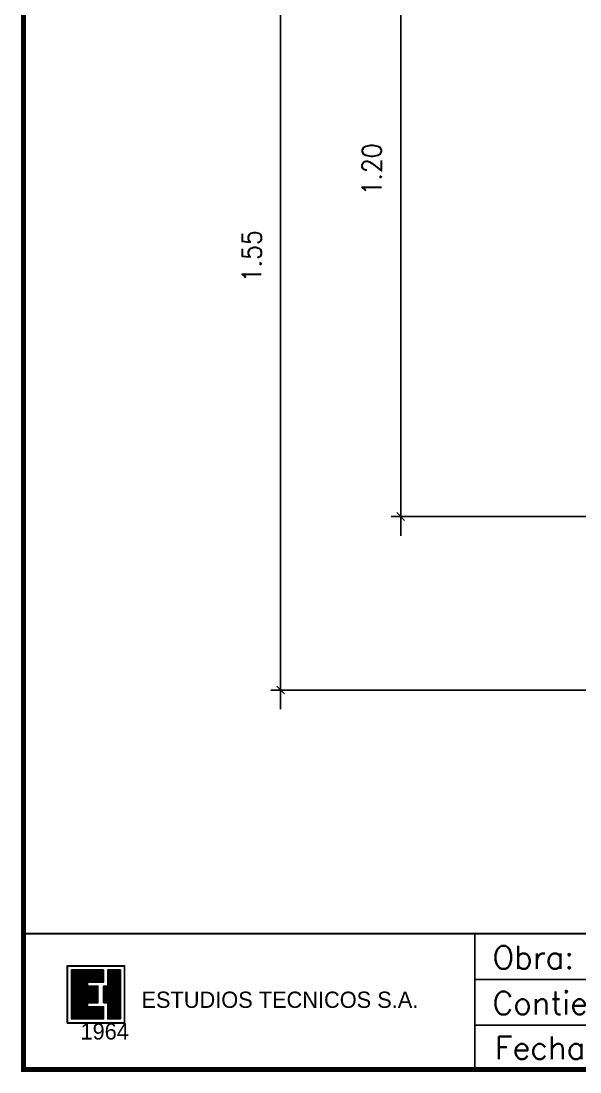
# Model space of a CAD drawing. Extents: x 2 to 26, y 2 to 19.6.
# Drawn here: x 1.98 to 7.77, y 1.97 to 12.88 of the extents above; entities that cross this region are included whole.
import ezdxf
from ezdxf.enums import TextEntityAlignment as Align

# ---------------------------------------------------------------- set-up
doc = ezdxf.new("R2010")
doc.units = 0
doc.header["$MEASUREMENT"] = 0
doc.layers.get('0').update_dxf_attribs({"linetype": 'CONTINUOUS'})
doc.layers.get('DEFPOINTS').update_dxf_attribs({"linetype": 'CONTINUOUS'})
doc.layers.add('COTAS', color=7, linetype='CONTINUOUS')
doc.layers.add('SELLO', color=7, linetype='CONTINUOUS')
doc.styles.add('100', font='romans.shx', dxfattribs={"height": 0.25})
doc.styles.add('COTAS', font='romans', dxfattribs={"width": 0.9})
doc.styles.add('ROMANTIC', font='ROM_____.PFB', dxfattribs={"height": 0.120514})
doc.dimstyles.get("Standard").update_dxf_attribs({"dimtxt": 0.18, "dimasz": 0.18, "dimexe": 0.18, "dimexo": 0.0625, "dimgap": 0.09, "dimtad": 0, "dimtih": 1, "dimtoh": 1, "dimzin": 0, "dimtxsty": 'COTAS', "dimcen": 0.09, "dimazin": 3, "dimtfac": 1, "dimtofl": 0, "dimtmove": 0, "dimatfit": 3, "dimtolj": 1, "dimtzin": 4})

# ---------------------------------------------------------------- blocks, each defined once
blk = doc.blocks.new('*D8')
at = {"color": 0, "linetype": 'BYBLOCK'}
for p, q in [((4.667, 15.137), (4.667, 5.737)), ((9.572, 14.937), (4.567, 14.937)), ((4.707, 14.897), (4.627, 14.977)), ((9.572, 5.937), (4.567, 5.937)), ((4.707, 5.897), (4.627, 5.977))]:
    blk.add_line(p, q, dxfattribs=at)
at = {"layer": 'DEFPOINTS', "color": 0, "linetype": 'BYBLOCK'}
for p in [(9.872, 14.937), (4.667, 5.937), (9.872, 5.937)]:
    blk.add_point(p, dxfattribs=at)
at = {"color": 0, "linetype": 'BYBLOCK', "style": 'COTAS', "width": 0.9}
blk.add_text('1.55', height=0.2, rotation=90, dxfattribs=at).set_placement((4.467, 10.437), align=Align.CENTER)
blk = doc.blocks.new('*D9')
at = {"color": 0, "linetype": 'BYBLOCK'}
for p, q in [((5.912, 15.137), (5.912, 7.537)), ((9.572, 14.937), (5.812, 14.937)), ((5.952, 14.897), (5.872, 14.977)), ((5.952, 7.697), (5.872, 7.777)), ((9.572, 7.737), (5.812, 7.737))]:
    blk.add_line(p, q, dxfattribs=at)
at = {"layer": 'DEFPOINTS', "color": 0, "linetype": 'BYBLOCK'}
for p in [(9.872, 14.937), (5.912, 7.737), (9.872, 7.737)]:
    blk.add_point(p, dxfattribs=at)
at = {"color": 0, "linetype": 'BYBLOCK', "style": 'COTAS', "width": 0.9}
blk.add_text('1.20', height=0.2, rotation=90, dxfattribs=at).set_placement((5.712, 11.337), align=Align.CENTER)
blk = doc.blocks.new('*X21')
at = {"color": 0}
for p, q in [((3.685, 2.827), (4.102, 3.244)), ((3.685, 2.832), (4.097, 3.244)), ((3.685, 2.836), (4.093, 3.244)), ((3.685, 2.84), (4.088, 3.244)), ((3.685, 2.845), (4.084, 3.244)), ((3.685, 2.849), (4.079, 3.244)), ((3.685, 2.854), (4.075, 3.244)), ((3.685, 2.858), (4.07, 3.244)), ((3.685, 2.863), (4.066, 3.244)), ((3.685, 2.867), (4.061, 3.244)), ((3.685, 2.872), (4.057, 3.244)), ((3.685, 2.876), (4.052, 3.244)), ((3.685, 2.881), (4.048, 3.244)), ((3.685, 2.885), (4.043, 3.244)), ((3.685, 2.89), (4.039, 3.244)), ((3.685, 2.894), (4.034, 3.244)), ((3.685, 2.899), (4.03, 3.244)), ((3.685, 2.903), (4.025, 3.244)), ((3.685, 2.908), (4.021, 3.244)), ((3.685, 2.912), (4.016, 3.244)), ((3.685, 2.917), (4.012, 3.244)), ((3.685, 2.921), (4.007, 3.244)), ((3.685, 2.926), (4.003, 3.244)), ((3.685, 2.93), (3.998, 3.244)), ((3.685, 2.935), (3.994, 3.244)), ((3.685, 2.939), (3.989, 3.244)), ((3.685, 2.944), (3.985, 3.244)), ((3.685, 2.948), (3.98, 3.244)), ((3.685, 2.953), (3.976, 3.244)), ((3.685, 2.957), (3.971, 3.244)), ((3.685, 2.962), (3.967, 3.244)), ((3.685, 2.966), (3.962, 3.244)), ((3.685, 2.971), (3.958, 3.244)), ((3.685, 2.975), (3.953, 3.244)), ((3.685, 2.98), (3.949, 3.244)), ((3.685, 2.984), (3.944, 3.244)), ((3.685, 2.989), (3.94, 3.244)), ((3.685, 2.993), (3.935, 3.244)), ((3.685, 2.998), (3.931, 3.244)), ((3.685, 3.002), (3.926, 3.244)), ((3.685, 3.007), (3.922, 3.244)), ((3.685, 3.011), (3.917, 3.244)), ((3.685, 3.016), (3.913, 3.244)), ((3.685, 3.02), (3.909, 3.244)), ((3.685, 3.025), (3.904, 3.244)), ((3.685, 3.029), (3.9, 3.244)), ((3.685, 3.034), (3.895, 3.244)), ((3.685, 3.038), (3.891, 3.244)), ((3.685, 3.043), (3.886, 3.244)), ((3.685, 3.047), (3.882, 3.244)), ((3.685, 3.052), (3.877, 3.244)), ((3.685, 3.056), (3.873, 3.244)), ((3.685, 3.061), (3.868, 3.244)), ((3.685, 3.065), (3.864, 3.244)), ((3.685, 3.069), (3.859, 3.244)), ((3.685, 3.074), (3.855, 3.244)), ((3.685, 3.078), (3.85, 3.244)), ((3.685, 3.083), (3.846, 3.244)), ((3.685, 3.087), (3.841, 3.244)), ((3.685, 3.092), (3.837, 3.244)), ((3.685, 3.096), (3.832, 3.244)), ((3.685, 3.101), (3.828, 3.244)), ((3.685, 3.105), (3.823, 3.244)), ((3.685, 3.11), (3.819, 3.244)), ((3.685, 3.114), (3.814, 3.244)), ((3.685, 3.119), (3.81, 3.244)), ((3.685, 3.123), (3.805, 3.244)), ((3.685, 3.128), (3.801, 3.244)), ((3.685, 3.132), (3.796, 3.244)), ((3.685, 3.137), (3.792, 3.244)), ((3.685, 3.141), (3.787, 3.244)), ((3.685, 3.146), (3.783, 3.244)), ((3.685, 3.15), (3.778, 3.244)), ((3.685, 3.155), (3.774, 3.244)), ((3.685, 3.159), (3.769, 3.244)), ((3.685, 3.164), (3.765, 3.244)), ((3.685, 3.168), (3.76, 3.244)), ((3.685, 3.173), (3.756, 3.244)), ((3.685, 3.177), (3.751, 3.244)), ((3.685, 3.182), (3.747, 3.244)), ((3.685, 3.186), (3.742, 3.244)), ((3.685, 3.191), (3.738, 3.244)), ((3.685, 3.195), (3.733, 3.244)), ((3.685, 3.2), (3.729, 3.244)), ((3.685, 3.204), (3.724, 3.244)), ((3.685, 3.209), (3.72, 3.244)), ((3.685, 3.213), (3.715, 3.244)), ((3.685, 3.218), (3.711, 3.244)), ((3.685, 3.222), (3.706, 3.244)), ((3.685, 3.227), (3.702, 3.244)), ((3.685, 3.231), (3.697, 3.244)), ((3.685, 3.236), (3.693, 3.244)), ((3.685, 3.24), (3.688, 3.244)), ((3.926, 3.064), (4.106, 3.244)), ((3.93, 3.064), (4.111, 3.244)), ((3.935, 3.064), (4.115, 3.244)), ((3.939, 3.064), (4.12, 3.244)), ((3.944, 3.064), (4.124, 3.244)), ((3.948, 3.064), (4.129, 3.244)), ((3.953, 3.064), (4.133, 3.244)), ((3.957, 3.064), (4.137, 3.244)), ((3.962, 3.064), (4.142, 3.244)), ((3.966, 3.064), (4.146, 3.244)), ((3.971, 3.064), (4.151, 3.244)), ((3.975, 3.064), (4.155, 3.244)), ((3.98, 3.064), (4.16, 3.244)), ((3.984, 3.064), (4.161, 3.241)), ((3.989, 3.064), (4.161, 3.236)), ((3.993, 3.064), (4.161, 3.232)), ((3.998, 3.064), (4.161, 3.227)), ((4.002, 3.064), (4.161, 3.223)), ((4.007, 3.064), (4.161, 3.218)), ((4.011, 3.064), (4.161, 3.214)), ((4.016, 3.064), (4.161, 3.209)), ((4.02, 3.064), (4.161, 3.205)), ((4.025, 3.064), (4.161, 3.2)), ((4.029, 3.064), (4.161, 3.196)), ((4.034, 3.064), (4.161, 3.191)), ((4.038, 3.064), (4.161, 3.187)), ((4.042, 3.064), (4.161, 3.182)), ((4.047, 3.064), (4.161, 3.178)), ((4.051, 3.064), (4.161, 3.173)), ((4.056, 3.064), (4.161, 3.169)), ((4.06, 3.064), (4.161, 3.164)), ((4.065, 3.064), (4.161, 3.16)), ((4.069, 3.064), (4.161, 3.155)), ((4.074, 3.064), (4.161, 3.151)), ((4.078, 3.064), (4.161, 3.147)), ((4.083, 3.064), (4.161, 3.142)), ((4.087, 3.064), (4.161, 3.138)), ((4.092, 3.064), (4.161, 3.133)), ((4.096, 3.064), (4.161, 3.129)), ((4.101, 3.064), (4.161, 3.124)), ((4.105, 3.064), (4.161, 3.12)), ((4.11, 3.064), (4.161, 3.115)), ((3.685, 2.823), (3.925, 3.063)), ((3.685, 2.818), (3.925, 3.058)), ((3.685, 2.814), (3.925, 3.054)), ((3.685, 2.809), (3.925, 3.049)), ((3.685, 2.805), (3.925, 3.045)), ((3.685, 2.8), (3.925, 3.04)), ((3.685, 2.796), (3.925, 3.036)), ((3.685, 2.791), (3.925, 3.031)), ((3.685, 2.787), (3.925, 3.027)), ((3.685, 2.782), (3.925, 3.022)), ((3.685, 2.778), (3.925, 3.018)), ((3.685, 2.773), (3.925, 3.013)), ((3.685, 2.769), (3.925, 3.009)), ((3.685, 2.643), (4.045, 3.004)), ((3.685, 2.647), (4.041, 3.004)), ((3.685, 2.652), (4.036, 3.004)), ((3.685, 2.656), (4.032, 3.004)), ((3.685, 2.661), (4.027, 3.004)), ((3.685, 2.665), (4.023, 3.004)), ((3.685, 2.67), (4.018, 3.004)), ((3.685, 2.674), (4.014, 3.004)), ((3.685, 2.679), (4.009, 3.004)), ((3.685, 2.683), (4.005, 3.004)), ((3.685, 2.688), (4, 3.004)), ((3.685, 2.692), (3.996, 3.004)), ((3.685, 2.697), (3.991, 3.004)), ((3.685, 2.701), (3.987, 3.004)), ((3.685, 2.706), (3.982, 3.004)), ((3.685, 2.71), (3.978, 3.004)), ((3.685, 2.715), (3.974, 3.004)), ((3.685, 2.719), (3.969, 3.004)), ((3.685, 2.724), (3.965, 3.004)), ((3.685, 2.728), (3.96, 3.004)), ((3.685, 2.733), (3.956, 3.004)), ((3.685, 2.737), (3.951, 3.004)), ((3.685, 2.742), (3.947, 3.004)), ((3.685, 2.746), (3.942, 3.004)), ((3.685, 2.751), (3.938, 3.004)), ((3.685, 2.755), (3.933, 3.004)), ((3.685, 2.76), (3.929, 3.004)), ((3.685, 2.764), (3.925, 3.004)), ((3.685, 2.638), (4.05, 3.004)), ((3.685, 2.634), (4.054, 3.004)), ((3.685, 2.629), (4.059, 3.004)), ((3.685, 2.625), (4.063, 3.004)), ((3.685, 2.62), (4.068, 3.004)), ((3.685, 2.616), (4.072, 3.004)), ((3.685, 2.611), (4.077, 3.004)), ((3.685, 2.607), (4.078, 3)), ((3.685, 2.603), (4.078, 2.996)), ((3.685, 2.598), (4.078, 2.991)), ((3.685, 2.594), (4.078, 2.987)), ((3.685, 2.589), (4.078, 2.982)), ((3.685, 2.585), (4.078, 2.978)), ((3.685, 2.58), (4.078, 2.973)), ((3.685, 2.576), (4.078, 2.969)), ((3.685, 2.571), (4.078, 2.964)), ((3.685, 2.567), (4.078, 2.96)), ((4.114, 3.064), (4.161, 3.111)), ((4.119, 3.064), (4.161, 3.106)), ((4.123, 3.064), (4.161, 3.102)), ((4.128, 3.064), (4.161, 3.097)), ((4.132, 3.064), (4.161, 3.093)), ((4.137, 3.064), (4.161, 3.088)), ((4.141, 3.064), (4.161, 3.084)), ((4.146, 3.064), (4.161, 3.079)), ((4.15, 3.064), (4.161, 3.075)), ((4.155, 3.064), (4.161, 3.07)), ((4.159, 3.064), (4.161, 3.066)), ((3.685, 2.562), (4.078, 2.955)), ((3.685, 2.558), (4.078, 2.951)), ((3.685, 2.553), (4.078, 2.946)), ((3.685, 2.549), (4.078, 2.942)), ((3.685, 2.544), (4.078, 2.937)), ((3.685, 2.54), (4.078, 2.933)), ((3.685, 2.535), (4.078, 2.928)), ((3.685, 2.531), (4.078, 2.924)), ((3.685, 2.526), (4.078, 2.919)), ((3.685, 2.522), (4.078, 2.915)), ((3.925, 2.758), (4.078, 2.91)), ((3.93, 2.758), (4.078, 2.906)), ((3.934, 2.758), (4.078, 2.901)), ((3.939, 2.758), (4.078, 2.897)), ((3.943, 2.758), (4.078, 2.892)), ((3.948, 2.758), (4.078, 2.888)), ((3.952, 2.758), (4.078, 2.883)), ((3.957, 2.758), (4.078, 2.879)), ((3.961, 2.758), (4.078, 2.874)), ((3.966, 2.758), (4.078, 2.87)), ((3.97, 2.758), (4.078, 2.865)), ((3.975, 2.758), (4.078, 2.861)), ((3.979, 2.758), (4.078, 2.856)), ((3.984, 2.758), (4.078, 2.852)), ((3.988, 2.758), (4.078, 2.847)), ((3.993, 2.758), (4.078, 2.843)), ((3.997, 2.758), (4.078, 2.838)), ((4.002, 2.758), (4.078, 2.834)), ((4.006, 2.758), (4.078, 2.83)), ((4.011, 2.758), (4.078, 2.825)), ((4.015, 2.758), (4.078, 2.821)), ((4.02, 2.758), (4.078, 2.816)), ((4.024, 2.758), (4.078, 2.812)), ((4.029, 2.758), (4.078, 2.807)), ((3.685, 2.518), (3.925, 2.757)), ((3.69, 2.518), (3.925, 2.753)), ((3.694, 2.518), (3.925, 2.748)), ((3.699, 2.518), (3.925, 2.744)), ((3.703, 2.518), (3.925, 2.74)), ((3.708, 2.518), (3.925, 2.735)), ((3.712, 2.518), (3.925, 2.731)), ((3.717, 2.518), (3.925, 2.726)), ((3.721, 2.518), (3.925, 2.722)), ((3.726, 2.518), (3.925, 2.717)), ((3.73, 2.518), (3.925, 2.713)), ((3.735, 2.518), (3.925, 2.708)), ((3.739, 2.518), (3.925, 2.704)), ((3.744, 2.518), (3.925, 2.699)), ((3.748, 2.518), (3.928, 2.698)), ((3.752, 2.518), (3.933, 2.698)), ((3.757, 2.518), (3.937, 2.698)), ((3.761, 2.518), (3.942, 2.698)), ((3.766, 2.518), (3.946, 2.698)), ((3.77, 2.518), (3.951, 2.698)), ((3.775, 2.518), (3.955, 2.698)), ((3.779, 2.518), (3.96, 2.698)), ((3.784, 2.518), (3.964, 2.698)), ((3.788, 2.518), (3.969, 2.698)), ((3.793, 2.518), (3.973, 2.698)), ((3.797, 2.518), (3.978, 2.698)), ((3.802, 2.518), (3.982, 2.698)), ((3.806, 2.518), (3.987, 2.698)), ((3.811, 2.518), (3.991, 2.698)), ((3.815, 2.518), (3.996, 2.698)), ((3.82, 2.518), (4, 2.698)), ((3.824, 2.518), (4.005, 2.698)), ((3.829, 2.518), (4.009, 2.698)), ((3.833, 2.518), (4.014, 2.698)), ((3.838, 2.518), (4.018, 2.698)), ((3.842, 2.518), (4.023, 2.698)), ((3.847, 2.518), (4.027, 2.698)), ((3.851, 2.518), (4.032, 2.698)), ((3.856, 2.518), (4.036, 2.698)), ((3.86, 2.518), (4.041, 2.698)), ((3.865, 2.518), (4.045, 2.698)), ((3.869, 2.518), (4.05, 2.698)), ((3.874, 2.518), (4.054, 2.698)), ((3.878, 2.518), (4.059, 2.698)), ((3.883, 2.518), (4.063, 2.698)), ((3.887, 2.518), (4.068, 2.698)), ((3.892, 2.518), (4.072, 2.698)), ((3.896, 2.518), (4.076, 2.698)), ((3.901, 2.518), (4.081, 2.698)), ((3.905, 2.518), (4.085, 2.698)), ((3.91, 2.518), (4.09, 2.698)), ((3.914, 2.518), (4.094, 2.698)), ((3.919, 2.518), (4.099, 2.698)), ((3.923, 2.518), (4.103, 2.698)), ((3.928, 2.518), (4.108, 2.698)), ((3.932, 2.518), (4.112, 2.698)), ((3.937, 2.518), (4.117, 2.698)), ((3.941, 2.518), (4.121, 2.698)), ((3.946, 2.518), (4.126, 2.698)), ((3.95, 2.518), (4.13, 2.698)), ((3.955, 2.518), (4.135, 2.698)), ((3.959, 2.518), (4.139, 2.698)), ((3.964, 2.518), (4.144, 2.698)), ((3.968, 2.518), (4.148, 2.698)), ((3.973, 2.518), (4.153, 2.698)), ((3.977, 2.518), (4.157, 2.698)), ((3.981, 2.518), (4.161, 2.697)), ((3.986, 2.518), (4.161, 2.693)), ((3.99, 2.518), (4.161, 2.689)), ((3.995, 2.518), (4.161, 2.684)), ((3.999, 2.518), (4.161, 2.68)), ((4.004, 2.518), (4.161, 2.675)), ((4.008, 2.518), (4.161, 2.671)), ((4.013, 2.518), (4.161, 2.666)), ((4.017, 2.518), (4.161, 2.662)), ((4.022, 2.518), (4.161, 2.657)), ((4.026, 2.518), (4.161, 2.653)), ((4.031, 2.518), (4.161, 2.648)), ((4.033, 2.758), (4.078, 2.803)), ((4.038, 2.758), (4.078, 2.798)), ((4.042, 2.758), (4.078, 2.794)), ((4.047, 2.758), (4.078, 2.789)), ((4.051, 2.758), (4.078, 2.785)), ((4.056, 2.758), (4.078, 2.78)), ((4.06, 2.758), (4.078, 2.776)), ((4.065, 2.758), (4.078, 2.771)), ((4.069, 2.758), (4.078, 2.767)), ((4.074, 2.758), (4.078, 2.762)), ((4.035, 2.518), (4.161, 2.644)), ((4.04, 2.518), (4.161, 2.639)), ((4.044, 2.518), (4.161, 2.635)), ((4.049, 2.518), (4.161, 2.63)), ((4.053, 2.518), (4.161, 2.626)), ((4.058, 2.518), (4.161, 2.621)), ((4.062, 2.518), (4.161, 2.617)), ((4.067, 2.518), (4.161, 2.612)), ((4.071, 2.518), (4.161, 2.608)), ((4.076, 2.518), (4.161, 2.603)), ((4.08, 2.518), (4.161, 2.599)), ((4.085, 2.518), (4.161, 2.594)), ((4.089, 2.518), (4.161, 2.59)), ((4.094, 2.518), (4.161, 2.585)), ((4.098, 2.518), (4.161, 2.581)), ((4.103, 2.518), (4.161, 2.576)), ((4.107, 2.518), (4.161, 2.572)), ((4.112, 2.518), (4.161, 2.567)), ((4.116, 2.518), (4.161, 2.563)), ((4.121, 2.518), (4.161, 2.558)), ((4.125, 2.518), (4.161, 2.554)), ((4.13, 2.518), (4.161, 2.549)), ((4.134, 2.518), (4.161, 2.545)), ((4.139, 2.518), (4.161, 2.54)), ((4.143, 2.518), (4.161, 2.536)), ((4.148, 2.518), (4.161, 2.531)), ((4.152, 2.518), (4.161, 2.527)), ((4.157, 2.518), (4.161, 2.522)), ((4.161, 2.518), (4.161, 2.518))]:
    blk.add_line(p, q, dxfattribs=at)
blk = doc.blocks.new('*X22')
at = {"color": 0}
for p, q in [((4.161, 2.94), (4.411, 3.19)), ((4.161, 2.935), (4.411, 3.185)), ((4.161, 2.931), (4.411, 3.181)), ((4.161, 2.926), (4.411, 3.176)), ((4.161, 2.922), (4.411, 3.172)), ((4.161, 2.918), (4.411, 3.167)), ((4.161, 2.913), (4.411, 3.163)), ((4.161, 2.909), (4.411, 3.158)), ((4.161, 2.904), (4.411, 3.154)), ((4.161, 2.9), (4.411, 3.149)), ((4.161, 2.895), (4.411, 3.145)), ((4.161, 2.891), (4.411, 3.14)), ((4.161, 2.886), (4.411, 3.136)), ((4.161, 2.882), (4.411, 3.131)), ((4.161, 2.877), (4.411, 3.127)), ((4.161, 2.873), (4.411, 3.122)), ((4.161, 2.868), (4.411, 3.118)), ((4.221, 3.058), (4.407, 3.244)), ((4.221, 3.063), (4.402, 3.244)), ((4.221, 3.067), (4.398, 3.244)), ((4.221, 3.072), (4.393, 3.244)), ((4.221, 3.076), (4.389, 3.244)), ((4.221, 3.081), (4.384, 3.244)), ((4.221, 3.085), (4.38, 3.244)), ((4.221, 3.09), (4.375, 3.244)), ((4.221, 3.094), (4.371, 3.244)), ((4.221, 3.099), (4.366, 3.244)), ((4.221, 3.103), (4.362, 3.244)), ((4.221, 3.108), (4.358, 3.244)), ((4.221, 3.112), (4.353, 3.244)), ((4.221, 3.117), (4.349, 3.244)), ((4.221, 3.121), (4.344, 3.244)), ((4.221, 3.126), (4.34, 3.244)), ((4.221, 3.13), (4.335, 3.244)), ((4.221, 3.135), (4.331, 3.244)), ((4.221, 3.139), (4.326, 3.244)), ((4.221, 3.144), (4.322, 3.244)), ((4.221, 3.148), (4.317, 3.244)), ((4.221, 3.153), (4.313, 3.244)), ((4.221, 3.157), (4.308, 3.244)), ((4.221, 3.162), (4.304, 3.244)), ((4.221, 3.166), (4.299, 3.244)), ((4.221, 3.171), (4.295, 3.244)), ((4.221, 3.175), (4.29, 3.244)), ((4.221, 3.18), (4.286, 3.244)), ((4.221, 3.184), (4.281, 3.244)), ((4.221, 3.189), (4.277, 3.244)), ((4.221, 3.193), (4.272, 3.244)), ((4.221, 3.198), (4.268, 3.244)), ((4.221, 3.202), (4.263, 3.244)), ((4.221, 3.207), (4.259, 3.244)), ((4.221, 3.211), (4.254, 3.244)), ((4.221, 3.215), (4.25, 3.244)), ((4.221, 3.22), (4.245, 3.244)), ((4.221, 3.224), (4.241, 3.244)), ((4.221, 3.229), (4.236, 3.244)), ((4.221, 3.233), (4.232, 3.244)), ((4.221, 3.238), (4.227, 3.244)), ((4.221, 3.242), (4.223, 3.244)), ((4.221, 3.054), (4.411, 3.243)), ((4.221, 3.049), (4.411, 3.239)), ((4.221, 3.045), (4.411, 3.234)), ((4.221, 3.04), (4.411, 3.23)), ((4.221, 3.036), (4.411, 3.225)), ((4.221, 3.031), (4.411, 3.221)), ((4.221, 3.027), (4.411, 3.217)), ((4.221, 3.022), (4.411, 3.212)), ((4.221, 3.018), (4.411, 3.208)), ((4.221, 3.013), (4.411, 3.203)), ((4.221, 3.009), (4.411, 3.199)), ((4.221, 3.004), (4.411, 3.194)), ((4.161, 2.864), (4.411, 3.113)), ((4.161, 2.859), (4.411, 3.109)), ((4.161, 2.855), (4.411, 3.104)), ((4.161, 2.85), (4.411, 3.1)), ((4.161, 2.846), (4.411, 3.095)), ((4.161, 2.841), (4.411, 3.091)), ((4.161, 2.837), (4.411, 3.086)), ((4.161, 2.832), (4.411, 3.082)), ((4.161, 2.828), (4.411, 3.077)), ((4.161, 2.823), (4.411, 3.073)), ((4.161, 2.819), (4.411, 3.068)), ((4.161, 2.814), (4.411, 3.064)), ((4.161, 2.81), (4.411, 3.059)), ((4.161, 2.805), (4.411, 3.055)), ((4.161, 2.801), (4.411, 3.05)), ((4.161, 2.796), (4.411, 3.046)), ((4.161, 2.792), (4.411, 3.041)), ((4.161, 2.787), (4.411, 3.037)), ((4.161, 2.783), (4.411, 3.032)), ((4.161, 2.778), (4.411, 3.028)), ((4.161, 2.774), (4.411, 3.023)), ((4.161, 2.769), (4.411, 3.019)), ((4.161, 2.765), (4.411, 3.014)), ((4.161, 2.76), (4.411, 3.01)), ((4.161, 2.944), (4.22, 3.004)), ((4.161, 2.949), (4.216, 3.004)), ((4.161, 2.953), (4.211, 3.004)), ((4.161, 2.958), (4.207, 3.004)), ((4.161, 2.962), (4.203, 3.004)), ((4.161, 2.967), (4.198, 3.004)), ((4.161, 2.971), (4.194, 3.004)), ((4.161, 2.976), (4.189, 3.004)), ((4.161, 2.98), (4.185, 3.004)), ((4.161, 2.985), (4.18, 3.004)), ((4.161, 2.989), (4.176, 3.004)), ((4.161, 2.994), (4.171, 3.004)), ((4.161, 2.998), (4.167, 3.004)), ((4.161, 3.003), (4.162, 3.004)), ((4.163, 2.758), (4.411, 3.005)), ((4.168, 2.758), (4.411, 3.001)), ((4.172, 2.758), (4.411, 2.996)), ((4.177, 2.758), (4.411, 2.992)), ((4.181, 2.758), (4.411, 2.988)), ((4.186, 2.758), (4.411, 2.983)), ((4.19, 2.758), (4.411, 2.979)), ((4.195, 2.758), (4.411, 2.974)), ((4.199, 2.758), (4.411, 2.97)), ((4.204, 2.758), (4.411, 2.965)), ((4.208, 2.758), (4.411, 2.961)), ((4.213, 2.758), (4.411, 2.956)), ((4.217, 2.758), (4.411, 2.952)), ((4.221, 2.757), (4.411, 2.947)), ((4.221, 2.753), (4.411, 2.943)), ((4.221, 2.749), (4.411, 2.938)), ((4.221, 2.744), (4.411, 2.934)), ((4.221, 2.74), (4.411, 2.929)), ((4.221, 2.735), (4.411, 2.925)), ((4.221, 2.731), (4.411, 2.92)), ((4.221, 2.726), (4.411, 2.916)), ((4.221, 2.722), (4.411, 2.911)), ((4.221, 2.717), (4.411, 2.907)), ((4.221, 2.713), (4.411, 2.902)), ((4.221, 2.708), (4.411, 2.898)), ((4.221, 2.704), (4.411, 2.893)), ((4.221, 2.699), (4.411, 2.889)), ((4.221, 2.695), (4.411, 2.884)), ((4.221, 2.69), (4.411, 2.88)), ((4.221, 2.686), (4.411, 2.875)), ((4.221, 2.681), (4.411, 2.871)), ((4.221, 2.677), (4.411, 2.866)), ((4.221, 2.672), (4.411, 2.862)), ((4.221, 2.668), (4.411, 2.857)), ((4.221, 2.663), (4.411, 2.853)), ((4.221, 2.659), (4.411, 2.848)), ((4.221, 2.654), (4.411, 2.844)), ((4.221, 2.65), (4.411, 2.839)), ((4.221, 2.645), (4.411, 2.835)), ((4.221, 2.641), (4.411, 2.83)), ((4.221, 2.636), (4.411, 2.826)), ((4.221, 2.632), (4.411, 2.821)), ((4.221, 2.627), (4.411, 2.817)), ((4.221, 2.623), (4.411, 2.812)), ((4.221, 2.618), (4.411, 2.808)), ((4.221, 2.614), (4.411, 2.803)), ((4.221, 2.609), (4.411, 2.799)), ((4.221, 2.605), (4.411, 2.794)), ((4.221, 2.6), (4.411, 2.79)), ((4.221, 2.596), (4.411, 2.785)), ((4.221, 2.591), (4.411, 2.781)), ((4.221, 2.587), (4.411, 2.776)), ((4.221, 2.582), (4.411, 2.772)), ((4.221, 2.578), (4.411, 2.768)), ((4.221, 2.573), (4.411, 2.763)), ((4.221, 2.569), (4.411, 2.759)), ((4.221, 2.564), (4.411, 2.754)), ((4.221, 2.56), (4.411, 2.75)), ((4.221, 2.555), (4.411, 2.745)), ((4.221, 2.551), (4.411, 2.741)), ((4.221, 2.546), (4.411, 2.736)), ((4.221, 2.542), (4.411, 2.732)), ((4.221, 2.537), (4.411, 2.727)), ((4.221, 2.533), (4.411, 2.723)), ((4.221, 2.529), (4.411, 2.718)), ((4.221, 2.524), (4.411, 2.714)), ((4.221, 2.52), (4.411, 2.709)), ((4.224, 2.518), (4.411, 2.705)), ((4.228, 2.518), (4.411, 2.7)), ((4.233, 2.518), (4.411, 2.696)), ((4.237, 2.518), (4.411, 2.691)), ((4.242, 2.518), (4.411, 2.687)), ((4.246, 2.518), (4.411, 2.682)), ((4.251, 2.518), (4.411, 2.678)), ((4.255, 2.518), (4.411, 2.673)), ((4.26, 2.518), (4.411, 2.669)), ((4.264, 2.518), (4.411, 2.664)), ((4.269, 2.518), (4.411, 2.66)), ((4.273, 2.518), (4.411, 2.655)), ((4.278, 2.518), (4.411, 2.651)), ((4.282, 2.518), (4.411, 2.646)), ((4.287, 2.518), (4.411, 2.642)), ((4.291, 2.518), (4.411, 2.637)), ((4.296, 2.518), (4.411, 2.633)), ((4.3, 2.518), (4.411, 2.628)), ((4.305, 2.518), (4.411, 2.624)), ((4.309, 2.518), (4.411, 2.619)), ((4.314, 2.518), (4.411, 2.615)), ((4.318, 2.518), (4.411, 2.61)), ((4.323, 2.518), (4.411, 2.606)), ((4.327, 2.518), (4.411, 2.601)), ((4.332, 2.518), (4.411, 2.597)), ((4.336, 2.518), (4.411, 2.592)), ((4.341, 2.518), (4.411, 2.588)), ((4.345, 2.518), (4.411, 2.583)), ((4.35, 2.518), (4.411, 2.579)), ((4.354, 2.518), (4.411, 2.574)), ((4.359, 2.518), (4.411, 2.57)), ((4.363, 2.518), (4.411, 2.565)), ((4.368, 2.518), (4.411, 2.561)), ((4.372, 2.518), (4.411, 2.556)), ((4.377, 2.518), (4.411, 2.552)), ((4.381, 2.518), (4.411, 2.547)), ((4.386, 2.518), (4.411, 2.543)), ((4.39, 2.518), (4.411, 2.539)), ((4.395, 2.518), (4.411, 2.534)), ((4.399, 2.518), (4.411, 2.53)), ((4.404, 2.518), (4.411, 2.525)), ((4.408, 2.518), (4.411, 2.521))]:
    blk.add_line(p, q, dxfattribs=at)
blk = doc.blocks.new('ESTECNIC')
at = {"color": 1}
for points in [[(3.322, 2.374), (3.322, 3.223), (2.473, 3.223), (2.473, 2.374)], [(3.318, 2.378), (3.318, 3.22), (2.476, 3.22), (2.476, 2.378)], [(3.011, 3.162), (2.534, 3.162), (2.534, 2.436), (3.011, 2.436), (3.011, 2.616), (2.774, 2.616), (2.774, 2.676), (2.927, 2.676), (2.927, 2.922), (2.774, 2.922), (2.774, 2.982), (3.011, 2.982)], [(3.071, 3.162), (3.26, 3.162), (3.26, 2.436), (3.071, 2.436), (3.071, 2.676), (3.011, 2.676), (3.011, 2.922), (3.071, 2.922)]]:
    blk.add_lwpolyline(points, close=True, dxfattribs=at)
for name in ['*X21', '*X22']:
    blk.add_blockref(name, (-1.15, -0.082), dxfattribs=at)
at = {"color": 1, "style": 'ROMANTIC'}
for s, height, p in [('ESTUDIOS TECNICOS S.A.', 0.24103, (3.572, 2.6)), ('1964', 0.241, (2.668, 2.131))]:
    blk.add_text(s, height=height, dxfattribs=at).set_placement(p)

msp = doc.modelspace()

# ---------------------------------------------------------------- linework, layer by layer
at = {"layer": 'SELLO', "color": 7}
for p, q in [((6.682, 3.41), (6.682, 2)), ((6.682, 2.936), (19.59, 2.936)), ((6.682, 2.462), (19.59, 2.462))]:
    msp.add_line(p, q, dxfattribs=at)
at = {"layer": 'SELLO', "color": 7, "const_width": 0.05}
msp.add_lwpolyline([(2, 19.59), (2, 2), (25.94, 2), (25.94, 19.59)], close=True, dxfattribs=at)
at = {"layer": 'SELLO', "color": 7, "const_width": 0.02}
msp.add_lwpolyline([(2, 3.41), (19.59, 3.41), (19.59, 2)], dxfattribs=at)

# ---------------------------------------------------------------- block references
at = {"layer": 'COTAS', "xscale": 0.7, "yscale": 0.7, "zscale": 0.7}
msp.add_blockref('ESTECNIC', (0.724, 0.82), dxfattribs=at)

# ---------------------------------------------------------------- texts
at = {"layer": 'SELLO', "style": '100'}
for s, p in [('Obra: VIA EL CORTIJO - ALTO DEL VINO.', (6.866, 3.045)), ('Contiene: ESQUEMA APIQUE', (6.866, 2.571)), ('Fecha: 06/97', (6.89, 2.107))]:
    msp.add_text(s, height=0.2375, dxfattribs=at).set_placement(p)

# ---------------------------------------------------------------- dimensions: what is measured, and where the dimension line sits
at = {"layer": 'COTAS'}
for base, p2, text, picture, middle in [((4.667, 5.937), (9.872, 5.937), '1.55', '*D8', (4.467, 10.437)), ((5.912, 7.737), (9.872, 7.737), '1.20', '*D9', (5.712, 11.337))]:
    dim = msp.add_linear_dim(base=base, p1=(9.872, 14.937), p2=p2, angle=90, text=text, dimstyle='Standard', dxfattribs=at)
    dim.commit()
    dim.dimension.update_dxf_attribs({"geometry": picture, "text_midpoint": middle})

doc.saveas('drawing.dxf')
